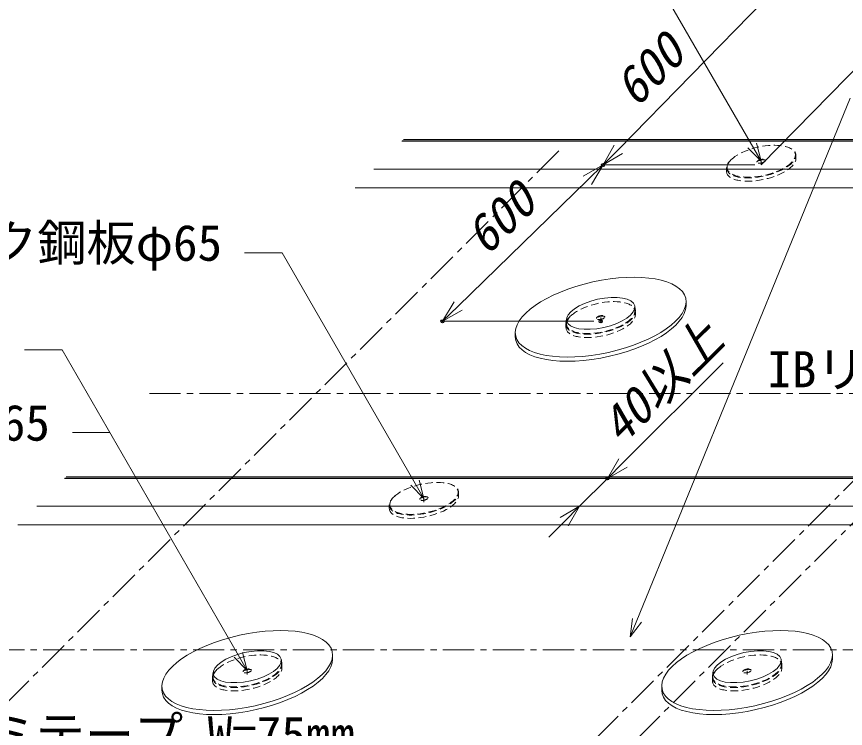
# Model space of a CAD drawing. Units: millimetres, scale not verified. Extents: x -840 to 840, y -594 to 594.
# Drawn here: x -638.6 to -373.2, y 143 to 370.9 of the extents above; entities that cross this region are included whole.
import ezdxf
from ezdxf.enums import TextEntityAlignment as Align

# ---------------------------------------------------------------- set-up
doc = ezdxf.new("R2010")
doc.units = ezdxf.units.MM
doc.header["$LTSCALE"] = 2
doc.header["$PDMODE"] = 32
doc.header["$PDSIZE"] = 1
doc.linetypes.add('CHAIN1', pattern=[8, 5, -1, 1, -1])
doc.linetypes.add('DASHED1', pattern=[1.8, 1.2, -0.6])
for name, color, linetype, lineweight in [('0-2_文字', 5, 'Continuous', 9), ('0-4_0', 7, 'Continuous', 9), ('0-6_寸法線', 7, 'Continuous', 9), ('0-8_中心線', 2, 'CHAIN1', 9), ('0-C_IBｼｰﾄ', 7, 'Continuous', 9), ('0-D_IBリキッド', 7, 'Continuous', 9), ('0-E_部材(積層鋼板)', 4, 'Continuous', 9), ('0-F_増張りシート', 7, 'Continuous', 9)]:
    doc.layers.add(name, color=color, linetype=linetype, lineweight=lineweight)
doc.layers.add('1-1_Defpoints', color=7, linetype='Continuous')
doc.styles.add('ＭＳ ゴシック', font='')
doc.styles.get('ＭＳ ゴシック').set_extended_font_data('MS Gothic')

# ---------------------------------------------------------------- blocks, each defined once
blk = doc.blocks.new('_Open30')
at = {"layer": '0-4_0'}
blk.add_line((0, 0), (-2, 0), dxfattribs=at)
blk.add_lwpolyline([(-2, 0.5359), (0, 0), (-2, -0.5359)], dxfattribs=at)

msp = doc.modelspace()

# ---------------------------------------------------------------- linework, layer by layer
at = {"layer": '0-4_0'}
msp.add_line((-400.166, 323.392), (-343.598, 381.294), dxfattribs=at)
at = {"layer": '0-6_寸法線'}
for p, q in [((-400.166, 324.592), (-445.591, 403.271)), ((-399.121, 376.287), (-445.906, 328.399)), ((-442.098, 172.252), (-371.679, 344.743)), ((-402.263, 323.392), (-450.798, 323.392)), ((-402.316, 323.392), (-450.798, 323.392)), ((-455.813, 318.508), (-497.185, 278.212)), ((-553.561, 295.305), (-565.561, 295.305)), ((-508.137, 216.626), (-553.561, 295.305)), ((-453.718, 273.328), (-502.2, 273.328)), ((-444.461, 227.97), (-412.402, 260.028)), ((-608.686, 237.702), (-620.686, 237.702)), ((-458.313, 214.118), (-449.411, 223.02)), ((-441.81, 223.02), (-449.411, 223.02)), ((-450.712, 214.118), (-458.313, 214.118)), ((-463.263, 209.168), (-468.212, 204.219))]:
    msp.add_line(p, q, dxfattribs=at)
for points in [[(-404.409, 328.835), (-400.166, 324.592), (-401.719, 330.388)], [(-564.705, 161.525), (-624.013, 264.25), (-636.013, 264.25)], [(-512.379, 220.869), (-508.137, 216.626), (-509.689, 222.422)], [(-438.469, 177.03), (-442.098, 172.252), (-441.345, 178.204)], [(-568.948, 165.767), (-564.705, 161.525), (-566.258, 167.32)]]:
    msp.add_lwpolyline(points, dxfattribs=at)
at = {"layer": '0-8_中心線'}
for p, q in [((-709.587, 83.309), (-464.457, 328.439)), ((-509.587, 83.309), (-264.457, 328.439)), ((-496.254, 83.309), (-251.124, 328.439)), ((-400.166, 323.392), (-400.166, 324.592)), ((-451.568, 273.328), (-451.568, 274.528)), ((-596.043, 250.186), (110.623, 250.186)), ((-508.137, 215.426), (-508.137, 216.626)), ((-678.068, 168.162), (28.599, 168.162)), ((-564.705, 160.191), (-564.705, 161.391)), ((-404.705, 160.191), (-404.705, 161.391))]:
    msp.add_line(p, q, dxfattribs=at)
at = {"layer": '0-C_IBｼｰﾄ'}
for p, q in [((-76.443, 330.986), (-515.243, 330.986)), ((191.938, 331.501), (-514.728, 331.501)), ((-85.346, 322.084), (-524.146, 322.084)), ((-88.806, 316.09), (-530.139, 316.09)), ((-260.41, 223.02), (-623.21, 223.02)), ((-181.361, 223.535), (-622.694, 223.535)), ((-269.312, 214.118), (-632.112, 214.118)), ((-272.772, 208.124), (-638.106, 208.124))]:
    msp.add_line(p, q, dxfattribs=at)
at = {"layer": '0-D_IBリキッド'}
for p, q in [((-75.803, 331.087), (-515.142, 331.087)), ((-259.77, 223.121), (-623.108, 223.121))]:
    msp.add_line(p, q, dxfattribs=at)
at = {"layer": '0-E_部材(積層鋼板)', "color": 134, "linetype": 'DASHED1'}
for p, q in [((-389.065, 326.481), (-389.065, 325.414)), ((-411.268, 322.437), (-411.268, 321.371)), ((-440.466, 276.417), (-440.466, 275.35)), ((-462.67, 272.373), (-462.67, 271.306)), ((-497.035, 218.515), (-497.035, 217.448)), ((-519.238, 214.471), (-519.238, 213.405)), ((-553.603, 163.28), (-553.603, 162.213)), ((-393.603, 163.28), (-393.603, 162.213)), ((-575.807, 159.236), (-575.807, 158.169)), ((-415.807, 159.236), (-415.807, 158.169))]:
    msp.add_line(p, q, dxfattribs=at)
for centre, major_axis in [((-400.166, 324.592), (-10.885, -2.413)), ((-400.166, 324.592), (-1.361, -0.302)), ((-451.568, 274.528), (-10.885, -2.413)), ((-451.568, 274.528), (-1.361, -0.302)), ((-508.137, 216.626), (-10.885, -2.413)), ((-508.137, 216.626), (-1.361, -0.302)), ((-564.705, 161.391), (-10.885, -2.413)), ((-404.705, 161.391), (-10.885, -2.413)), ((-564.705, 161.391), (-1.361, -0.302)), ((-404.705, 161.391), (-1.361, -0.302))]:
    msp.add_ellipse(centre, major_axis=major_axis, ratio=0.414214, dxfattribs=at)
for centre, major_axis, start_param, end_param in [((-400.166, 324.459), (-11.055, -2.451), 5.5951713, 9.9296477), ((-400.166, 323.392), (-11.055, -2.451), 6.1916132, 9.3332058), ((-400.166, 324.459), (-1.361, -0.302), 3.1634857, 6.078148), ((-451.568, 274.395), (-11.055, -2.451), 5.5951713, 9.9296477), ((-451.568, 273.328), (-11.055, -2.451), 6.1916132, 9.3332058), ((-451.568, 274.395), (-1.361, -0.302), 3.1634857, 6.078148), ((-508.137, 216.493), (-11.055, -2.451), 5.5951713, 9.9296477), ((-508.137, 215.426), (-11.055, -2.451), 6.1916132, 9.3332058), ((-508.137, 216.493), (-1.361, -0.302), 3.1634857, 6.078148), ((-564.705, 161.258), (-11.055, -2.451), 5.5951713, 9.9296477), ((-404.705, 161.258), (-11.055, -2.451), 5.5951713, 9.9296477), ((-564.705, 160.191), (-11.055, -2.451), 6.1916132, 9.3332058), ((-564.705, 161.258), (-1.361, -0.302), 3.1634857, 6.078148), ((-404.705, 160.191), (-11.055, -2.451), 6.1916132, 9.3332058), ((-404.705, 161.258), (-1.361, -0.302), 3.1634857, 6.078148)]:
    msp.add_ellipse(centre, major_axis=major_axis, ratio=0.414214, start_param=start_param, end_param=end_param, dxfattribs=at)
at = {"layer": '0-F_増張りシート'}
for p, q in [((-424.241, 278.305), (-424.241, 279.638)), ((-424.241, 278.305), (-424.241, 279.638)), ((-478.895, 268.351), (-478.895, 269.685)), ((-478.895, 268.351), (-478.895, 269.685)), ((-537.378, 165.168), (-537.378, 166.501)), ((-537.378, 165.168), (-537.378, 166.501)), ((-377.378, 165.168), (-377.378, 166.501)), ((-377.378, 165.168), (-377.378, 166.501)), ((-592.032, 155.214), (-592.032, 156.548)), ((-592.032, 155.214), (-592.032, 156.548)), ((-432.032, 155.214), (-432.032, 156.548)), ((-432.032, 155.214), (-432.032, 156.548))]:
    msp.add_line(p, q, dxfattribs=at)
at = {"layer": '0-F_増張りシート', "color": 134}
for p, q in [((-440.654, 278.11), (-440.466, 276.683)), ((-462.482, 274.134), (-462.67, 272.64)), ((-553.791, 164.972), (-553.603, 163.546)), ((-393.791, 164.972), (-393.603, 163.546)), ((-575.619, 160.997), (-575.807, 159.503)), ((-415.619, 160.997), (-415.807, 159.503))]:
    msp.add_line(p, q, dxfattribs=at)
at = {"layer": '0-F_増張りシート'}
for centre in [(-451.568, 274.662), (-564.705, 161.525), (-404.705, 161.525)]:
    msp.add_ellipse(centre, major_axis=(-27.213, -6.033), ratio=0.414214, dxfattribs=at)
at = {"layer": '0-F_増張りシート', "color": 134}
for centre in [(-451.568, 275.862), (-564.705, 162.725), (-404.705, 162.725)]:
    msp.add_ellipse(centre, major_axis=(-10.885, -2.413), ratio=0.414214, dxfattribs=at)
at = {"layer": '0-F_増張りシート'}
for centre in [(-451.568, 273.328), (-564.705, 160.191), (-404.705, 160.191)]:
    msp.add_ellipse(centre, major_axis=(-27.213, -6.033), ratio=0.414214, start_param=6.1916132, end_param=9.3332058, dxfattribs=at)
at = {"layer": '1-1_Defpoints'}
for p in [(-450.798, 323.392), (-502.2, 273.328), (-451.568, 273.328), (-449.411, 223.02)]:
    msp.add_point(p, dxfattribs=at)

# ---------------------------------------------------------------- block references
at = {"layer": '0-6_寸法線', "xscale": 3.5, "yscale": 3.5}
for p, rotation in [((-450.798, 323.392), 225.66734), ((-450.798, 323.392), 44.2448), ((-502.2, 273.328), 224.2448), ((-449.411, 223.02), 225), ((-458.313, 214.118), 45)]:
    msp.add_blockref('_Open30', p, dxfattribs=dict(at, rotation=rotation))

# ---------------------------------------------------------------- texts
at = {"layer": '0-2_文字', "color": 7, "style": 'ＭＳ ゴシック'}
for s, p in [('IBディスク鋼板φ65', (-710.554, 289.246)), ('IBリキッド', (-398.215, 248.75)), ('IBディスク鋼板φ65', (-765.679, 231.643)), ('アルミテープ W=75㎜', (-679.673, 131.839))]:
    msp.add_text(s, height=11.54, dxfattribs=at).set_placement(p, align=Align.BOTTOM_LEFT)
at = {"layer": '0-6_寸法線', "style": 'ＭＳ ゴシック', "oblique": 15}
for s, rotation, p in [('600', 45.667, (-437.678, 338.928)), ('600', 44.245, (-485.688, 291.465)), ('40以上', 45, (-442.332, 230.716))]:
    msp.add_text(s, height=11.54, rotation=rotation, dxfattribs=at).set_placement(p, align=Align.BOTTOM_LEFT)

doc.saveas('drawing.dxf')
